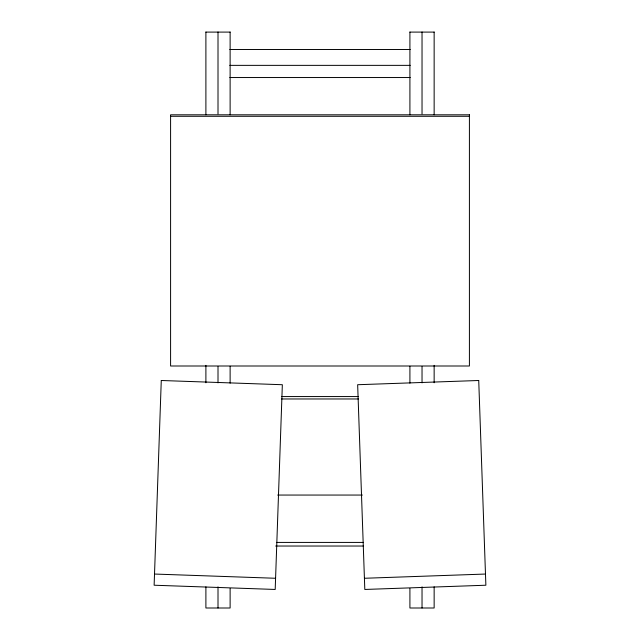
<?xml version="1.0" encoding="UTF-8"?>
<svg xmlns="http://www.w3.org/2000/svg" width="640" height="640" viewBox="0 0 640 640"><rect width="100%" height="100%" fill="white"/><g stroke="black" fill="none" stroke-linecap="round" stroke-linejoin="round"><path stroke-width="0.96" d="M364.416 578.272L485.48 574.048M205.896 32.096L230.12 32.096M409.912 32.096L434.144 32.096M229.816 49.48L410.224 49.48M229.816 65.36L410.224 65.36M229.816 77.536L410.224 77.536M170.592 116.288L469.408 116.288M281.648 396.56L358.392 396.56M281.648 398.968L358.392 398.968M277.656 495.056L362.376 495.056M276.664 542.416L363.376 542.416M275.664 546.032L363.376 546.032M154.52 574.048L275.584 578.272M434.144 32L434.144 114.76M434.144 365.344L434.144 382.776M434.144 586.84L434.144 608L409.912 608L409.912 588.472M422.032 32L422.032 113.856M422.032 366.576L422.032 382.888M422.032 586.84L422.032 608M409.912 32L409.912 114.76M409.912 366.312L409.912 383.184M230.12 32L230.12 114.76M230.12 366.312L230.12 383.184M230.12 588.472L230.12 608L205.896 608L205.896 586.84M218.008 32L218.008 113.856M218.008 366.576L218.008 382.888M218.008 586.84L218.008 608M205.896 32L205.896 114.76M205.896 365.344L205.896 382.776M161.272 380.496L154.128 585.224L275.192 589.456L282.344 384.72L161.272 380.496M478.728 380.496L357.656 384.72L364.808 589.456L485.872 585.224L478.728 380.496M469.408 114.808L170.592 114.808L170.592 366L469.408 366L469.408 114.808"/></g></svg>
